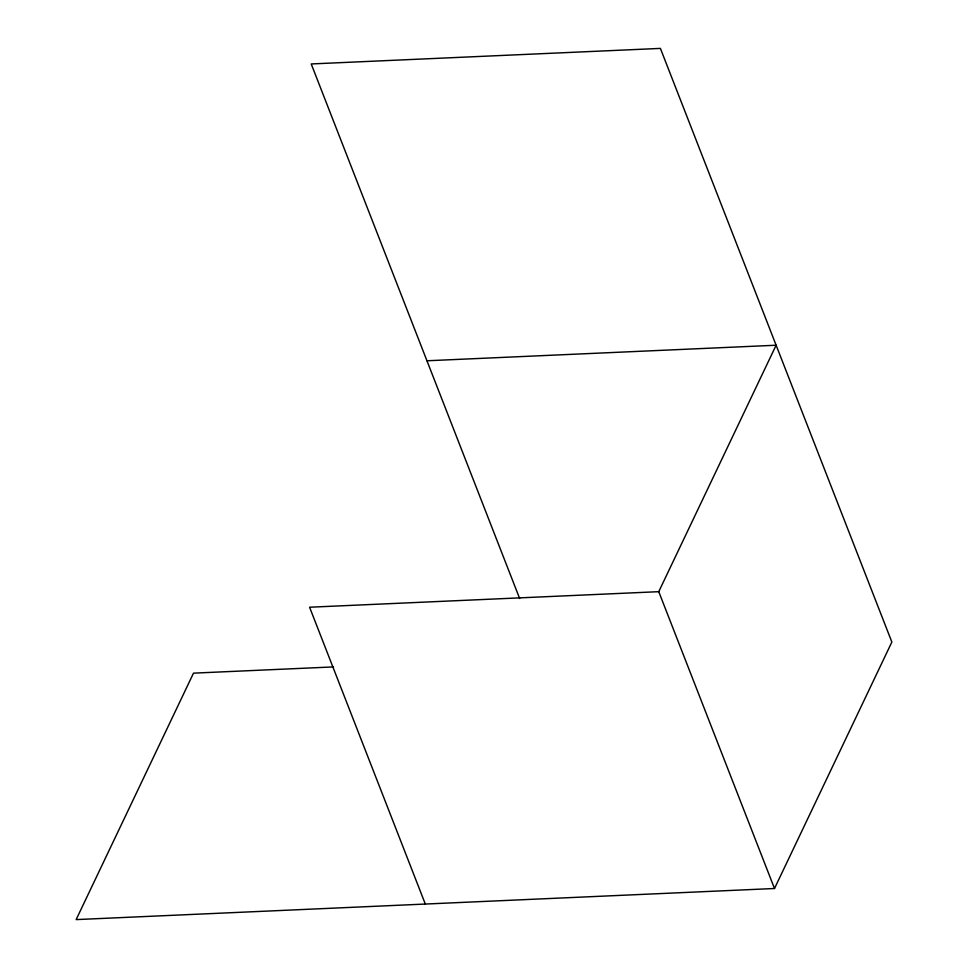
<?xml version="1.0" encoding="UTF-8"?>
<svg xmlns="http://www.w3.org/2000/svg" width="968" height="968" viewBox="0 0 968 968"><rect width="100%" height="100%" fill="white"/><g stroke="black" fill="none" stroke-linecap="round" stroke-linejoin="round"><path stroke-width="1.45" d="M333.476 666.916L193.503 673.147L76.145 919.6L774.497 888.503L658.76 591.678L776.118 345.225L426.949 360.774M774.497 888.503L891.855 642.05L660.394 48.4L311.224 63.949L519.647 598.514M658.76 591.678L309.591 607.226L425.315 904.051"/></g></svg>
